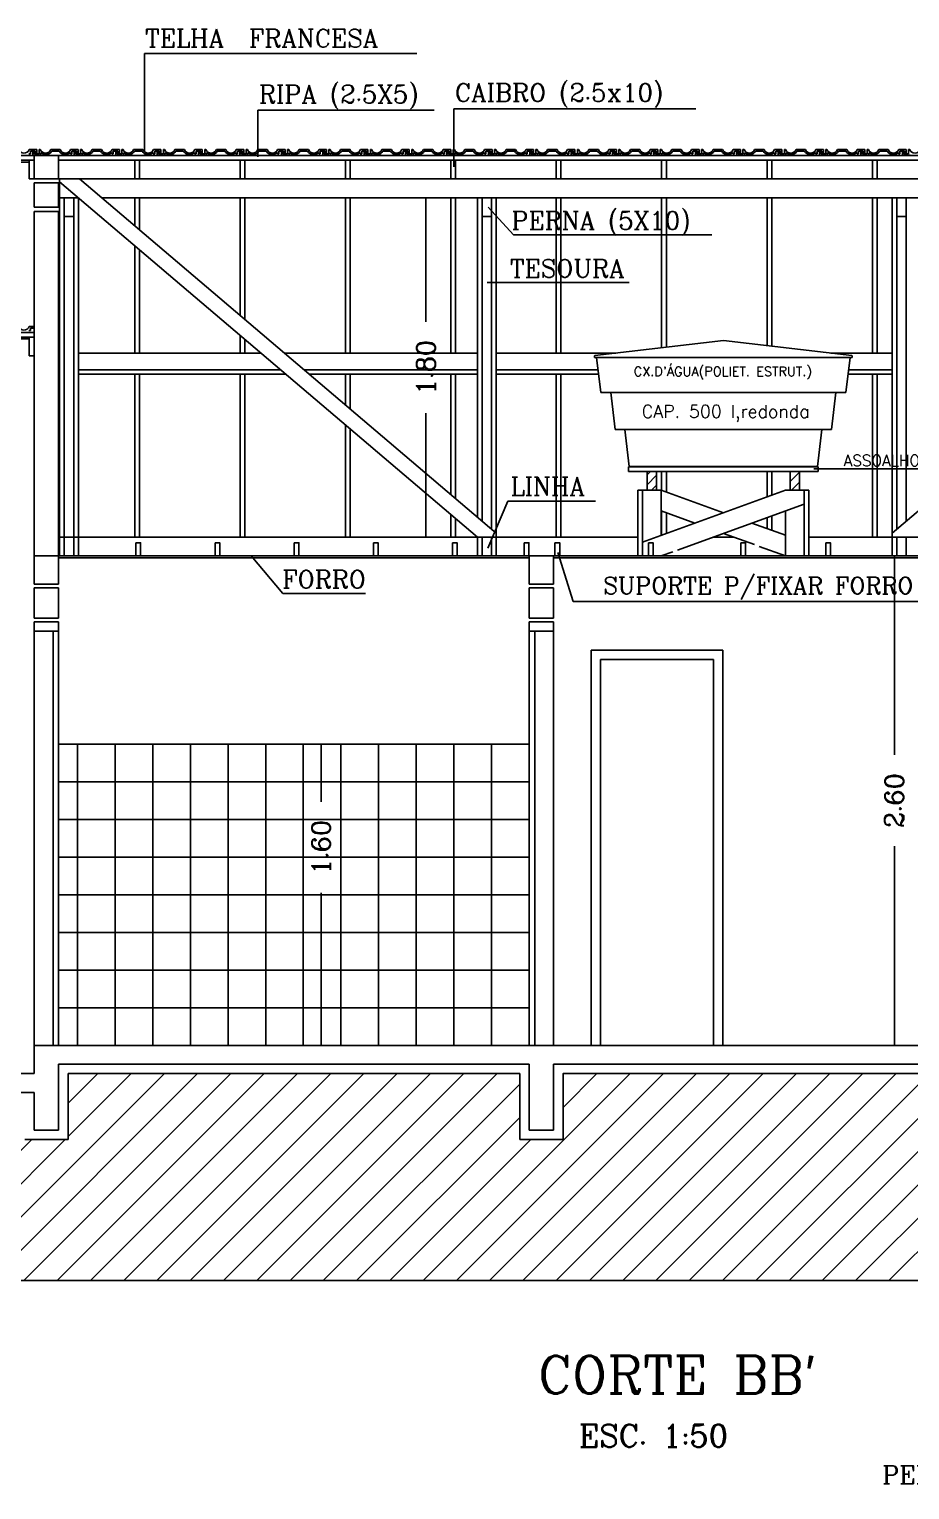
# Model space of a CAD drawing. Extents: x -29 to 75, y 16 to 65.
# Drawn here: x 44.97 to 49.65, y 29.65 to 37.41 of the extents above; entities that cross this region are included whole.
import ezdxf
from ezdxf.enums import TextEntityAlignment as Align

# ---------------------------------------------------------------- set-up
doc = ezdxf.new("R2010")
doc.units = 0
doc.header["$MEASUREMENT"] = 0
doc.layers.get('0').update_dxf_attribs({"linetype": 'CONTINUOUS'})
doc.layers.get('DEFPOINTS').update_dxf_attribs({"linetype": 'CONTINUOUS'})
for name, color, linetype in [('AZULEJO', 30, 'CONTINUOUS'), ('CONCRETO', 5, 'CONTINUOUS'), ('CORTE', 244, 'CONTINUOUS'), ('CORTETERRA', 244, 'CONTINUOUS'), ('COTAS', 244, 'CONTINUOUS'), ('PAREDE', 7, 'CONTINUOUS'), ('TEXTO', 244, 'CONTINUOUS'), ('TEXTO2', 30, 'CONTINUOUS'), ('VISTAL', 30, 'CONTINUOUS'), ('VISTAP', 244, 'CONTINUOUS')]:
    doc.layers.add(name, color=color, linetype=linetype)
doc.styles.add('ROMANC', font='romanc.shx', dxfattribs={"height": 0.1})
doc.dimstyles.new('ROMANC', dxfattribs={"dimtxt": 0.1, "dimasz": 0.18, "dimexe": 0.05, "dimexo": 0.0625, "dimgap": 0.09, "dimtad": 0, "dimzin": 0, "dimdsep": 46, "dimtxsty": 'ROMANC', "dimblk1": 'NONE', "dimblk2": 'NONE', "dimsah": 1, "dimcen": 0.09, "dimclrd": 244, "dimclre": 244, "dimclrt": 244, "dimadec": 0, "dimazin": 0, "dimtfac": 1, "dimtdec": 4, "dimtofl": 0, "dimtmove": 0, "dimatfit": 3, "dimldrblk": 'NONE', "dimfxl": 1, "dimtolj": 1, "dimtzin": 0, "dimarcsym": 0})
doc.dimstyles.get("Standard").update_dxf_attribs({"dimtxt": 0.1, "dimasz": 0.18, "dimexe": 0.05, "dimexo": 0.0625, "dimgap": 0.09, "dimtad": 0, "dimzin": 0, "dimdsep": 46, "dimtxsty": 'ROMANC', "dimblk1": 'NONE', "dimblk2": 'NONE', "dimsah": 1, "dimcen": 0.09, "dimclrd": 244, "dimclre": 244, "dimclrt": 244, "dimadec": 0, "dimazin": 0, "dimtfac": 1, "dimtdec": 4, "dimtofl": 0, "dimtmove": 0, "dimatfit": 3, "dimldrblk": 'NONE', "dimfxl": 1, "dimtolj": 1, "dimtzin": 0, "dimarcsym": 0})

# ---------------------------------------------------------------- blocks, each defined once
blk = doc.blocks.new('*D11')
at = {"color": 244, "linetype": 'ByBlock'}
for p, q in [((37.8203, 2.5301), (37.9081, 2.5301)), ((37.8581, 2.5301), (37.8581, 1.8712)), ((37.8581, 0.7276), (37.8581, 1.3865)), ((37.8203, 0.7276), (37.9081, 0.7276))]:
    blk.add_line(p, q, dxfattribs=at)
at = {"layer": 'DEFPOINTS', "color": 0, "linetype": 'ByBlock'}
for p in [(37.7578, 2.5301), (37.8581, 2.5301), (37.7578, 0.7276)]:
    blk.add_point(p, dxfattribs=at)
at = {"color": 244, "linetype": 'ByBlock', "insert": (37.8581, 1.6288), "char_height": 0.1, "attachment_point": 5, "rotation": 90, "style": 'ROMANC'}
blk.add_mtext('\\A1;1.80', dxfattribs=at)
blk = doc.blocks.new('_NONE')
at = {"color": 0, "linetype": 'ByBlock'}
blk.add_circle((0, 0), 0.25, dxfattribs=at)
blk = doc.blocks.new('*D12')
at = {"color": 244, "linetype": 'ByBlock'}
for p, q in [((36.1216, -1.0246), (36.2038, -1.0246)), ((36.1538, -1.0246), (36.1538, -1.3305)), ((36.1538, -2.6246), (36.1538, -1.8153)), ((36.1216, -2.6246), (36.2038, -2.6246))]:
    blk.add_line(p, q, dxfattribs=at)
at = {"layer": 'DEFPOINTS', "color": 0, "linetype": 'ByBlock'}
for p in [(36.0591, -1.0246), (36.1538, -1.0246), (36.0591, -2.6246)]:
    blk.add_point(p, dxfattribs=at)
at = {"color": 244, "linetype": 'ByBlock', "insert": (36.1538, -1.5729), "char_height": 0.1, "attachment_point": 5, "rotation": 90, "style": 'ROMANC'}
blk.add_mtext('\\A1;1.60', dxfattribs=at)
blk = doc.blocks.new('*X10')
at = {"color": 0, "linetype": 'Continuous'}
for p, q in [((159.5908, 75.0032), (159.6085, 75.0209)), ((159.5908, 74.9501), (159.6408, 75.0001)), ((160.3503, 75.0202), (160.351, 75.0209)), ((160.3503, 74.9671), (160.4003, 75.0171)), ((160.357, 74.9209), (160.4003, 74.9641)), ((159.6146, 74.9209), (159.6408, 74.9471))]:
    blk.add_line(p, q, dxfattribs=at)
blk = doc.blocks.new('*D13')
at = {"color": 244, "linetype": 'ByBlock'}
for p, q in [((39.1756, -0.0246), (39.1497, -0.0246)), ((39.1997, -0.0246), (39.1997, -1.0822)), ((39.1997, -2.6246), (39.1997, -1.567)), ((39.1756, -2.6246), (39.1497, -2.6246))]:
    blk.add_line(p, q, dxfattribs=at)
at = {"layer": 'DEFPOINTS', "color": 0, "linetype": 'ByBlock'}
for p in [(39.2381, -0.0246), (39.1997, -2.6246), (39.2381, -2.6246)]:
    blk.add_point(p, dxfattribs=at)
at = {"color": 244, "linetype": 'ByBlock', "insert": (39.1997, -1.3246), "char_height": 0.1, "attachment_point": 5, "rotation": 90, "style": 'ROMANC'}
blk.add_mtext('\\A1;2.60', dxfattribs=at)
blk = doc.blocks.new('*D69')
at = {"color": 244, "linetype": 'ByBlock'}
for p, q in [((33.9578, 1.0379), (33.7574, 1.0379)), ((33.8074, 1.0379), (33.8074, -0.626)), ((33.8074, -2.7746), (33.8074, -1.1108)), ((33.9838, -2.7746), (33.7574, -2.7746))]:
    blk.add_line(p, q, dxfattribs=at)
at = {"layer": 'DEFPOINTS', "color": 0, "linetype": 'ByBlock'}
for p in [(33.8074, 1.0379), (34.0203, 1.0379), (34.0463, -2.7746)]:
    blk.add_point(p, dxfattribs=at)
at = {"color": 244, "linetype": 'ByBlock', "insert": (33.8074, -0.8684), "char_height": 0.1, "attachment_point": 5, "rotation": 90, "style": 'ROMANC'}
blk.add_mtext('\\A1;{3.80}', dxfattribs=at)
blk = doc.blocks.new('*X76')
at = {"color": 0, "linetype": 'Continuous'}
for p, q in [((46.979, 22.407), (48.079, 23.507)), ((47.1558, 22.407), (48.2558, 23.507)), ((47.3325, 22.407), (48.4325, 23.507)), ((47.5093, 22.407), (48.6093, 23.507)), ((47.5674, 23.1722), (47.9022, 23.507)), ((47.5674, 23.349), (47.7254, 23.507)), ((47.6861, 22.407), (48.7861, 23.507)), ((47.8629, 22.407), (48.9629, 23.507)), ((48.0396, 22.407), (49.1396, 23.507)), ((48.2164, 22.407), (49.3164, 23.507)), ((48.3932, 22.407), (49.4932, 23.507)), ((48.57, 22.407), (49.67, 23.507)), ((48.7467, 22.407), (49.8467, 23.507)), ((48.9235, 22.407), (49.9674, 23.4509)), ((49.4538, 22.407), (50.5538, 23.507)), ((49.6306, 22.407), (50.7306, 23.507)), ((49.8074, 22.407), (50.9074, 23.507)), ((49.9842, 22.407), (51.0842, 23.507)), ((50.161, 22.407), (51.261, 23.507)), ((50.1974, 23.3273), (50.3771, 23.507)), ((50.1974, 23.5041), (50.2003, 23.507)), ((50.3377, 22.407), (51.4377, 23.507)), ((50.5145, 22.407), (51.6145, 23.507)), ((50.6913, 22.407), (51.7913, 23.507)), ((50.8681, 22.407), (51.9681, 23.507)), ((51.0448, 22.407), (52.1448, 23.507)), ((51.2216, 22.407), (52.3216, 23.507)), ((51.3984, 22.407), (52.4984, 23.507)), ((51.5752, 22.407), (52.6752, 23.507)), ((51.7519, 22.407), (52.8519, 23.507)), ((51.9287, 22.407), (53.0287, 23.507)), ((49.1003, 22.407), (49.9674, 23.2741)), ((46.6254, 22.407), (47.3754, 23.157)), ((46.8022, 22.407), (47.5522, 23.157)), ((49.2771, 22.407), (50.0271, 23.157))]:
    blk.add_line(p, q, dxfattribs=at)

msp = doc.modelspace()

# ---------------------------------------------------------------- linework, layer by layer
at = {"layer": 'AZULEJO', "linetype": 'Continuous'}
for p, q in [((47.6313, 33.6149), (45.1313, 33.6149)), ((45.2313, 32.0149), (45.2313, 33.6149)), ((45.4313, 32.0149), (45.4313, 33.6149)), ((45.6313, 32.0149), (45.6313, 33.6149)), ((45.8313, 32.0149), (45.8313, 33.6149)), ((46.0313, 32.0149), (46.0313, 33.6149)), ((46.2313, 32.0149), (46.2313, 33.6149)), ((46.4313, 32.0149), (46.4313, 33.6149)), ((46.6313, 32.0149), (46.6313, 33.6149)), ((46.8313, 32.0149), (46.8313, 33.6149)), ((47.0313, 32.0149), (47.0313, 33.6149)), ((47.2313, 32.0149), (47.2313, 33.6149)), ((47.4313, 32.0149), (47.4313, 33.6149)), ((47.6313, 33.4149), (45.1313, 33.4149)), ((47.6313, 33.2149), (45.1313, 33.2149)), ((47.6313, 33.0149), (45.1313, 33.0149)), ((47.6313, 32.8149), (45.1313, 32.8149)), ((47.6313, 32.6149), (45.1313, 32.6149)), ((47.6313, 32.4149), (45.1313, 32.4149)), ((47.6313, 32.2149), (45.1313, 32.2149))]:
    msp.add_line(p, q, dxfattribs=at)
at = {"layer": 'CONCRETO', "linetype": 'Continuous'}
for p, q in [((45.0013, 36.5974), (45.0013, 36.4674)), ((45.0013, 36.5974), (45.1313, 36.5974)), ((45.1313, 36.5974), (45.1313, 36.4674)), ((45.0013, 36.4674), (45.1313, 36.4674)), ((45.0013, 34.6149), (45.0013, 34.4649)), ((45.0013, 34.6149), (45.1313, 34.6149)), ((45.1313, 34.6149), (45.1313, 34.4649)), ((47.6313, 34.6149), (47.6313, 34.4649)), ((47.6313, 34.6149), (47.7613, 34.6149)), ((47.7613, 34.6149), (47.7613, 34.4649)), ((45.0013, 34.4649), (45.1313, 34.4649)), ((47.6313, 34.4649), (47.7613, 34.4649)), ((45.0013, 31.8649), (43.7013, 31.8649)), ((43.8313, 31.7649), (45.0013, 31.7649)), ((43.8313, 31.7649), (45.0013, 31.7649))]:
    msp.add_line(p, q, dxfattribs=at)
at = {"layer": 'CONCRETO', "color": 5, "linetype": 'Continuous'}
for p, q in [((45.0013, 34.2649), (45.1313, 34.2649)), ((45.0013, 34.2149), (45.0013, 34.2649)), ((45.1313, 34.2149), (45.1313, 34.2649)), ((47.7613, 34.2649), (47.6313, 34.2649)), ((47.6313, 34.2149), (47.6313, 34.2649)), ((47.7613, 34.2149), (47.7613, 34.2649)), ((45.0013, 34.2149), (45.1313, 34.2149)), ((47.7613, 34.2149), (47.6313, 34.2149))]:
    msp.add_line(p, q, dxfattribs=at)
at = {"layer": 'CONCRETO'}
for p, q in [((52.0213, 32.0149), (45.0013, 32.0149)), ((45.0013, 32.0149), (45.0013, 31.8649)), ((45.1313, 32.0149), (45.0013, 32.0149)), ((47.6313, 31.9149), (45.1313, 31.9149)), ((45.1313, 31.9149), (45.1313, 31.5649)), ((47.6313, 31.9149), (47.6313, 31.5649)), ((48.4113, 31.9149), (47.7613, 31.9149)), ((47.7613, 31.9149), (47.7613, 31.5649)), ((48.8613, 31.9149), (48.1813, 31.9149)), ((51.8913, 31.9149), (48.8613, 31.9149)), ((45.0013, 31.7649), (45.0013, 31.5649)), ((45.1313, 31.5649), (45.0013, 31.5649)), ((47.7613, 31.5649), (47.6313, 31.5649))]:
    msp.add_line(p, q, dxfattribs=at)
at = {"layer": 'CORTE', "color": 244, "linetype": 'Continuous'}
for p, q in [((44.9736, 36.7516), (44.9816, 36.7516)), ((44.9748, 36.7736), (45.0146, 36.7736)), ((44.9816, 36.7656), (45.0066, 36.7656)), ((44.9816, 36.7656), (44.9816, 36.7516)), ((44.9946, 36.7616), (45.0026, 36.7616)), ((44.9946, 36.7616), (44.9946, 36.7436)), ((44.9946, 36.7436), (45.0356, 36.7436)), ((45.0026, 36.7616), (45.0026, 36.7516)), ((45.0026, 36.7516), (45.0276, 36.7516)), ((45.0066, 36.7656), (45.0066, 36.7556)), ((45.0066, 36.7556), (45.0146, 36.7556)), ((45.0146, 36.7736), (45.0146, 36.7556)), ((45.0276, 36.7736), (45.0339, 36.7736)), ((45.0276, 36.7736), (45.0276, 36.7516)), ((45.0356, 36.757), (45.0356, 36.7436)), ((45.0893, 36.7736), (45.1394, 36.7736)), ((45.0943, 36.7656), (45.1344, 36.7656)), ((45.1936, 36.7575), (45.1936, 36.7516)), ((45.1936, 36.7516), (45.2016, 36.7516)), ((45.1948, 36.7736), (45.2346, 36.7736)), ((45.2016, 36.7656), (45.2266, 36.7656)), ((45.2016, 36.7656), (45.2016, 36.7516)), ((45.2146, 36.7616), (45.2226, 36.7616)), ((45.2146, 36.7616), (45.2146, 36.7436)), ((45.2146, 36.7436), (45.2556, 36.7436)), ((45.2226, 36.7616), (45.2226, 36.7516)), ((45.2226, 36.7516), (45.2476, 36.7516)), ((45.2266, 36.7656), (45.2266, 36.7556)), ((45.2266, 36.7556), (45.2346, 36.7556)), ((45.2346, 36.7736), (45.2346, 36.7556)), ((45.2476, 36.7736), (45.2539, 36.7736)), ((45.2476, 36.7736), (45.2476, 36.7516)), ((45.2556, 36.757), (45.2556, 36.7436)), ((45.3093, 36.7736), (45.3594, 36.7736)), ((45.3143, 36.7656), (45.3544, 36.7656)), ((45.4136, 36.7575), (45.4136, 36.7516)), ((45.4136, 36.7516), (45.4216, 36.7516)), ((45.4148, 36.7736), (45.4546, 36.7736)), ((45.4216, 36.7656), (45.4466, 36.7656)), ((45.4216, 36.7656), (45.4216, 36.7516)), ((45.4346, 36.7616), (45.4426, 36.7616)), ((45.4346, 36.7616), (45.4346, 36.7436)), ((45.4346, 36.7436), (45.4756, 36.7436)), ((45.4426, 36.7616), (45.4426, 36.7516)), ((45.4426, 36.7516), (45.4676, 36.7516)), ((45.4466, 36.7656), (45.4466, 36.7556)), ((45.4466, 36.7556), (45.4546, 36.7556)), ((45.4546, 36.7736), (45.4546, 36.7556)), ((45.4676, 36.7736), (45.4676, 36.7516)), ((45.4676, 36.7736), (45.4739, 36.7736)), ((45.4756, 36.757), (45.4756, 36.7436)), ((45.5293, 36.7736), (45.5794, 36.7736)), ((45.5343, 36.7656), (45.5744, 36.7656)), ((45.6336, 36.7575), (45.6336, 36.7516)), ((45.6336, 36.7516), (45.6416, 36.7516)), ((45.6348, 36.7736), (45.6746, 36.7736)), ((45.6416, 36.7656), (45.6416, 36.7516)), ((45.6416, 36.7656), (45.6666, 36.7656)), ((45.6546, 36.7616), (45.6626, 36.7616)), ((45.6546, 36.7616), (45.6546, 36.7436)), ((45.6546, 36.7436), (45.6956, 36.7436)), ((45.6626, 36.7616), (45.6626, 36.7516)), ((45.6626, 36.7516), (45.6876, 36.7516)), ((45.6666, 36.7656), (45.6666, 36.7556)), ((45.6666, 36.7556), (45.6746, 36.7556)), ((45.6746, 36.7736), (45.6746, 36.7556)), ((45.6876, 36.7736), (45.6876, 36.7516)), ((45.6876, 36.7736), (45.6939, 36.7736)), ((45.6956, 36.757), (45.6956, 36.7436)), ((45.7493, 36.7736), (45.7994, 36.7736)), ((45.7543, 36.7656), (45.7944, 36.7656)), ((45.8536, 36.7575), (45.8536, 36.7516)), ((45.8536, 36.7516), (45.8616, 36.7516)), ((45.8548, 36.7736), (45.8946, 36.7736)), ((45.8616, 36.7656), (45.8616, 36.7516)), ((45.8616, 36.7656), (45.8866, 36.7656)), ((45.8746, 36.7616), (45.8826, 36.7616)), ((45.8746, 36.7616), (45.8746, 36.7436)), ((45.8746, 36.7436), (45.9156, 36.7436)), ((45.8826, 36.7616), (45.8826, 36.7516)), ((45.8826, 36.7516), (45.9076, 36.7516)), ((45.8866, 36.7656), (45.8866, 36.7556)), ((45.8866, 36.7556), (45.8946, 36.7556)), ((45.8946, 36.7736), (45.8946, 36.7556)), ((45.9076, 36.7736), (45.9076, 36.7516)), ((45.9076, 36.7736), (45.9139, 36.7736)), ((45.9156, 36.757), (45.9156, 36.7436)), ((45.9693, 36.7736), (46.0194, 36.7736)), ((45.9743, 36.7656), (46.0144, 36.7656)), ((46.0736, 36.7575), (46.0736, 36.7516)), ((46.0736, 36.7516), (46.0816, 36.7516)), ((46.0748, 36.7736), (46.1146, 36.7736)), ((46.0816, 36.7656), (46.0816, 36.7516)), ((46.0816, 36.7656), (46.1066, 36.7656)), ((46.0946, 36.7616), (46.1026, 36.7616)), ((46.0946, 36.7616), (46.0946, 36.7436)), ((46.0946, 36.7436), (46.1356, 36.7436)), ((46.1026, 36.7616), (46.1026, 36.7516)), ((46.1026, 36.7516), (46.1276, 36.7516)), ((46.1066, 36.7656), (46.1066, 36.7556)), ((46.1066, 36.7556), (46.1146, 36.7556)), ((46.1146, 36.7736), (46.1146, 36.7556)), ((46.1276, 36.7736), (46.1276, 36.7516)), ((46.1276, 36.7736), (46.1339, 36.7736)), ((46.1356, 36.757), (46.1356, 36.7436)), ((46.1893, 36.7736), (46.2394, 36.7736)), ((46.1943, 36.7656), (46.2344, 36.7656)), ((46.2936, 36.7575), (46.2936, 36.7516)), ((46.2936, 36.7516), (46.3016, 36.7516)), ((46.2948, 36.7736), (46.3346, 36.7736)), ((46.3016, 36.7656), (46.3016, 36.7516)), ((46.3016, 36.7656), (46.3266, 36.7656)), ((46.3146, 36.7616), (46.3226, 36.7616)), ((46.3146, 36.7616), (46.3146, 36.7436)), ((46.3146, 36.7436), (46.3556, 36.7436)), ((46.3226, 36.7616), (46.3226, 36.7516)), ((46.3226, 36.7516), (46.3476, 36.7516)), ((46.3266, 36.7656), (46.3266, 36.7556)), ((46.3266, 36.7556), (46.3346, 36.7556)), ((46.3346, 36.7736), (46.3346, 36.7556)), ((46.3476, 36.7736), (46.3476, 36.7516)), ((46.3476, 36.7736), (46.3539, 36.7736)), ((46.3556, 36.757), (46.3556, 36.7436)), ((46.4093, 36.7736), (46.4594, 36.7736)), ((46.4143, 36.7656), (46.4544, 36.7656)), ((46.5136, 36.7575), (46.5136, 36.7516)), ((46.5136, 36.7516), (46.5216, 36.7516)), ((46.5148, 36.7736), (46.5546, 36.7736)), ((46.5216, 36.7656), (46.5216, 36.7516)), ((46.5216, 36.7656), (46.5466, 36.7656)), ((46.5346, 36.7616), (46.5426, 36.7616)), ((46.5346, 36.7616), (46.5346, 36.7436)), ((46.5346, 36.7436), (46.5756, 36.7436)), ((46.5426, 36.7616), (46.5426, 36.7516)), ((46.5426, 36.7516), (46.5676, 36.7516)), ((46.5466, 36.7656), (46.5466, 36.7556)), ((46.5466, 36.7556), (46.5546, 36.7556)), ((46.5546, 36.7736), (46.5546, 36.7556)), ((46.5676, 36.7736), (46.5676, 36.7516)), ((46.5676, 36.7736), (46.5739, 36.7736)), ((46.5756, 36.757), (46.5756, 36.7436)), ((46.6293, 36.7736), (46.6794, 36.7736)), ((46.6343, 36.7656), (46.6744, 36.7656)), ((46.7336, 36.7575), (46.7336, 36.7516)), ((46.7336, 36.7516), (46.7416, 36.7516)), ((46.7348, 36.7736), (46.7746, 36.7736)), ((46.7416, 36.7656), (46.7416, 36.7516)), ((46.7416, 36.7656), (46.7666, 36.7656)), ((46.7546, 36.7616), (46.7626, 36.7616)), ((46.7546, 36.7616), (46.7546, 36.7436)), ((46.7546, 36.7436), (46.7956, 36.7436)), ((46.7626, 36.7616), (46.7626, 36.7516)), ((46.7626, 36.7516), (46.7876, 36.7516)), ((46.7666, 36.7656), (46.7666, 36.7556)), ((46.7666, 36.7556), (46.7746, 36.7556)), ((46.7746, 36.7736), (46.7746, 36.7556)), ((46.7876, 36.7736), (46.7876, 36.7516)), ((46.7876, 36.7736), (46.7939, 36.7736)), ((46.7956, 36.757), (46.7956, 36.7436)), ((46.8493, 36.7736), (46.8994, 36.7736)), ((46.8543, 36.7656), (46.8944, 36.7656)), ((46.9536, 36.7575), (46.9536, 36.7516)), ((46.9536, 36.7516), (46.9616, 36.7516)), ((46.9548, 36.7736), (46.9946, 36.7736)), ((46.9616, 36.7656), (46.9616, 36.7516)), ((46.9616, 36.7656), (46.9866, 36.7656)), ((46.9746, 36.7616), (46.9826, 36.7616)), ((46.9746, 36.7616), (46.9746, 36.7436)), ((46.9746, 36.7436), (47.0156, 36.7436)), ((46.9826, 36.7616), (46.9826, 36.7516)), ((46.9826, 36.7516), (47.0076, 36.7516)), ((46.9866, 36.7656), (46.9866, 36.7556)), ((46.9866, 36.7556), (46.9946, 36.7556)), ((46.9946, 36.7736), (46.9946, 36.7556)), ((47.0076, 36.7736), (47.0076, 36.7516)), ((47.0076, 36.7736), (47.0139, 36.7736)), ((47.0156, 36.757), (47.0156, 36.7436)), ((47.0693, 36.7736), (47.1194, 36.7736)), ((47.0743, 36.7656), (47.1144, 36.7656)), ((47.1736, 36.7575), (47.1736, 36.7516)), ((47.1736, 36.7516), (47.1816, 36.7516)), ((47.1748, 36.7736), (47.2146, 36.7736)), ((47.1816, 36.7656), (47.1816, 36.7516)), ((47.1816, 36.7656), (47.2066, 36.7656)), ((47.1946, 36.7616), (47.2026, 36.7616)), ((47.1946, 36.7616), (47.1946, 36.7436)), ((47.1946, 36.7436), (47.2356, 36.7436)), ((47.2026, 36.7616), (47.2026, 36.7516)), ((47.2026, 36.7516), (47.2276, 36.7516)), ((47.2066, 36.7656), (47.2066, 36.7556)), ((47.2066, 36.7556), (47.2146, 36.7556)), ((47.2146, 36.7736), (47.2146, 36.7556)), ((47.2276, 36.7736), (47.2276, 36.7516)), ((47.2276, 36.7736), (47.2339, 36.7736)), ((47.2356, 36.757), (47.2356, 36.7436)), ((47.2893, 36.7736), (47.3394, 36.7736)), ((47.2943, 36.7656), (47.3344, 36.7656)), ((47.3936, 36.7575), (47.3936, 36.7516)), ((47.3936, 36.7516), (47.4016, 36.7516)), ((47.3948, 36.7736), (47.4346, 36.7736)), ((47.4016, 36.7656), (47.4016, 36.7516)), ((47.4016, 36.7656), (47.4266, 36.7656)), ((47.4146, 36.7616), (47.4226, 36.7616)), ((47.4146, 36.7616), (47.4146, 36.7436)), ((47.4146, 36.7436), (47.4556, 36.7436)), ((47.4226, 36.7616), (47.4226, 36.7516)), ((47.4226, 36.7516), (47.4476, 36.7516)), ((47.4266, 36.7656), (47.4266, 36.7556)), ((47.4266, 36.7556), (47.4346, 36.7556)), ((47.4346, 36.7736), (47.4346, 36.7556)), ((47.4476, 36.7736), (47.4476, 36.7516)), ((47.4476, 36.7736), (47.4539, 36.7736)), ((47.4556, 36.757), (47.4556, 36.7436)), ((47.5093, 36.7736), (47.5594, 36.7736)), ((47.5143, 36.7656), (47.5544, 36.7656)), ((47.6136, 36.7575), (47.6136, 36.7516)), ((47.6136, 36.7516), (47.6216, 36.7516)), ((47.6148, 36.7736), (47.6546, 36.7736)), ((47.6216, 36.7656), (47.6216, 36.7516)), ((47.6216, 36.7656), (47.6466, 36.7656)), ((47.6346, 36.7616), (47.6426, 36.7616)), ((47.6346, 36.7616), (47.6346, 36.7436)), ((47.6346, 36.7436), (47.6756, 36.7436)), ((47.6426, 36.7616), (47.6426, 36.7516)), ((47.6426, 36.7516), (47.6676, 36.7516)), ((47.6466, 36.7656), (47.6466, 36.7556)), ((47.6466, 36.7556), (47.6546, 36.7556)), ((47.6546, 36.7736), (47.6546, 36.7556)), ((47.6676, 36.7736), (47.6676, 36.7516)), ((47.6676, 36.7736), (47.6739, 36.7736)), ((47.6756, 36.757), (47.6756, 36.7436)), ((47.7293, 36.7736), (47.7794, 36.7736)), ((47.7343, 36.7656), (47.7744, 36.7656)), ((47.8336, 36.7575), (47.8336, 36.7516)), ((47.8336, 36.7516), (47.8416, 36.7516)), ((47.8348, 36.7736), (47.8746, 36.7736)), ((47.8416, 36.7656), (47.8416, 36.7516)), ((47.8416, 36.7656), (47.8666, 36.7656)), ((47.8546, 36.7616), (47.8626, 36.7616)), ((47.8546, 36.7616), (47.8546, 36.7436)), ((47.8546, 36.7436), (47.8956, 36.7436)), ((47.8626, 36.7616), (47.8626, 36.7516)), ((47.8626, 36.7516), (47.8876, 36.7516)), ((47.8666, 36.7656), (47.8666, 36.7556)), ((47.8666, 36.7556), (47.8746, 36.7556)), ((47.8746, 36.7736), (47.8746, 36.7556)), ((47.8876, 36.7736), (47.8876, 36.7516)), ((47.8876, 36.7736), (47.8939, 36.7736)), ((47.8956, 36.757), (47.8956, 36.7436)), ((47.9493, 36.7736), (47.9994, 36.7736)), ((47.9543, 36.7656), (47.9944, 36.7656)), ((48.0536, 36.7575), (48.0536, 36.7516)), ((48.0536, 36.7516), (48.0616, 36.7516)), ((48.0548, 36.7736), (48.0946, 36.7736)), ((48.0616, 36.7656), (48.0616, 36.7516)), ((48.0616, 36.7656), (48.0866, 36.7656)), ((48.0746, 36.7616), (48.0826, 36.7616)), ((48.0746, 36.7616), (48.0746, 36.7436)), ((48.0746, 36.7436), (48.1156, 36.7436)), ((48.0826, 36.7616), (48.0826, 36.7516)), ((48.0826, 36.7516), (48.1076, 36.7516)), ((48.0866, 36.7656), (48.0866, 36.7556)), ((48.0866, 36.7556), (48.0946, 36.7556)), ((48.0946, 36.7736), (48.0946, 36.7556)), ((48.1076, 36.7736), (48.1076, 36.7516)), ((48.1076, 36.7736), (48.1139, 36.7736)), ((48.1156, 36.757), (48.1156, 36.7436)), ((48.1693, 36.7736), (48.2194, 36.7736)), ((48.1743, 36.7656), (48.2144, 36.7656)), ((48.2736, 36.7575), (48.2736, 36.7516)), ((48.2736, 36.7516), (48.2816, 36.7516)), ((48.2748, 36.7736), (48.3146, 36.7736)), ((48.2816, 36.7656), (48.2816, 36.7516)), ((48.2816, 36.7656), (48.3066, 36.7656)), ((48.2946, 36.7616), (48.3026, 36.7616)), ((48.2946, 36.7616), (48.2946, 36.7436)), ((48.2946, 36.7436), (48.3356, 36.7436)), ((48.3026, 36.7616), (48.3026, 36.7516)), ((48.3026, 36.7516), (48.3276, 36.7516)), ((48.3066, 36.7656), (48.3066, 36.7556)), ((48.3066, 36.7556), (48.3146, 36.7556)), ((48.3146, 36.7736), (48.3146, 36.7556)), ((48.3276, 36.7736), (48.3276, 36.7516)), ((48.3276, 36.7736), (48.3339, 36.7736)), ((48.3356, 36.757), (48.3356, 36.7436)), ((48.3893, 36.7736), (48.4394, 36.7736)), ((48.3943, 36.7656), (48.4344, 36.7656)), ((48.4936, 36.7575), (48.4936, 36.7516)), ((48.4936, 36.7516), (48.5016, 36.7516)), ((48.4948, 36.7736), (48.5346, 36.7736)), ((48.5016, 36.7656), (48.5016, 36.7516)), ((48.5016, 36.7656), (48.5266, 36.7656)), ((48.5146, 36.7616), (48.5226, 36.7616)), ((48.5146, 36.7616), (48.5146, 36.7436)), ((48.5146, 36.7436), (48.5556, 36.7436)), ((48.5226, 36.7616), (48.5226, 36.7516)), ((48.5226, 36.7516), (48.5476, 36.7516)), ((48.5266, 36.7656), (48.5266, 36.7556)), ((48.5266, 36.7556), (48.5346, 36.7556)), ((48.5346, 36.7736), (48.5346, 36.7556)), ((48.5476, 36.7736), (48.5476, 36.7516)), ((48.5476, 36.7736), (48.5539, 36.7736)), ((48.5556, 36.757), (48.5556, 36.7436)), ((48.6093, 36.7736), (48.6594, 36.7736)), ((48.6143, 36.7656), (48.6544, 36.7656)), ((48.7136, 36.7575), (48.7136, 36.7516)), ((48.7136, 36.7516), (48.7216, 36.7516)), ((48.7148, 36.7736), (48.7546, 36.7736)), ((48.7216, 36.7656), (48.7216, 36.7516)), ((48.7216, 36.7656), (48.7466, 36.7656)), ((48.7346, 36.7616), (48.7426, 36.7616)), ((48.7346, 36.7616), (48.7346, 36.7436)), ((48.7346, 36.7436), (48.7756, 36.7436)), ((48.7426, 36.7616), (48.7426, 36.7516)), ((48.7426, 36.7516), (48.7676, 36.7516)), ((48.7466, 36.7656), (48.7466, 36.7556)), ((48.7466, 36.7556), (48.7546, 36.7556)), ((48.7546, 36.7736), (48.7546, 36.7556)), ((48.7676, 36.7736), (48.7676, 36.7516)), ((48.7676, 36.7736), (48.7739, 36.7736)), ((48.7756, 36.757), (48.7756, 36.7436)), ((48.8293, 36.7736), (48.8794, 36.7736)), ((48.8343, 36.7656), (48.8744, 36.7656)), ((48.9336, 36.7575), (48.9336, 36.7516)), ((48.9336, 36.7516), (48.9416, 36.7516)), ((48.9348, 36.7736), (48.9746, 36.7736)), ((48.9416, 36.7656), (48.9416, 36.7516)), ((48.9416, 36.7656), (48.9666, 36.7656)), ((48.9546, 36.7616), (48.9626, 36.7616)), ((48.9546, 36.7616), (48.9546, 36.7436)), ((48.9546, 36.7436), (48.9956, 36.7436)), ((48.9626, 36.7616), (48.9626, 36.7516)), ((48.9626, 36.7516), (48.9876, 36.7516)), ((48.9666, 36.7656), (48.9666, 36.7556)), ((48.9666, 36.7556), (48.9746, 36.7556)), ((48.9746, 36.7736), (48.9746, 36.7556)), ((48.9876, 36.7736), (48.9876, 36.7516)), ((48.9876, 36.7736), (48.9939, 36.7736)), ((48.9956, 36.757), (48.9956, 36.7436)), ((49.0493, 36.7736), (49.0994, 36.7736)), ((49.0543, 36.7656), (49.0944, 36.7656)), ((49.1536, 36.7575), (49.1536, 36.7516)), ((49.1536, 36.7516), (49.1616, 36.7516)), ((49.1548, 36.7736), (49.1946, 36.7736)), ((49.1616, 36.7656), (49.1616, 36.7516)), ((49.1616, 36.7656), (49.1866, 36.7656)), ((49.1746, 36.7616), (49.1826, 36.7616)), ((49.1746, 36.7616), (49.1746, 36.7436)), ((49.1746, 36.7436), (49.2156, 36.7436)), ((49.1826, 36.7616), (49.1826, 36.7516)), ((49.1826, 36.7516), (49.2076, 36.7516)), ((49.1866, 36.7656), (49.1866, 36.7556)), ((49.1866, 36.7556), (49.1946, 36.7556)), ((49.1946, 36.7736), (49.1946, 36.7556)), ((49.2076, 36.7736), (49.2076, 36.7516)), ((49.2076, 36.7736), (49.2139, 36.7736)), ((49.2156, 36.757), (49.2156, 36.7436)), ((49.2693, 36.7736), (49.3194, 36.7736)), ((49.2743, 36.7656), (49.3144, 36.7656)), ((49.3736, 36.7575), (49.3736, 36.7516)), ((49.3736, 36.7516), (49.3816, 36.7516)), ((49.3748, 36.7736), (49.4146, 36.7736)), ((49.3816, 36.7656), (49.3816, 36.7516)), ((49.3816, 36.7656), (49.4066, 36.7656)), ((49.3946, 36.7616), (49.4026, 36.7616)), ((49.3946, 36.7616), (49.3946, 36.7436)), ((49.3946, 36.7436), (49.4356, 36.7436)), ((49.4026, 36.7616), (49.4026, 36.7516)), ((49.4026, 36.7516), (49.4276, 36.7516)), ((49.4066, 36.7656), (49.4066, 36.7556)), ((49.4066, 36.7556), (49.4146, 36.7556)), ((49.4146, 36.7736), (49.4146, 36.7556)), ((49.4276, 36.7736), (49.4276, 36.7516)), ((49.4276, 36.7736), (49.4339, 36.7736)), ((49.4356, 36.757), (49.4356, 36.7436)), ((49.4893, 36.7736), (49.5394, 36.7736)), ((49.4943, 36.7656), (49.5344, 36.7656)), ((49.5936, 36.7575), (49.5936, 36.7516)), ((49.5936, 36.7516), (49.6016, 36.7516)), ((49.5948, 36.7736), (49.6346, 36.7736)), ((49.6016, 36.7656), (49.6016, 36.7516)), ((49.6016, 36.7656), (49.6266, 36.7656)), ((49.6146, 36.7616), (49.6226, 36.7616)), ((49.6146, 36.7616), (49.6146, 36.7436)), ((49.6146, 36.7436), (49.6556, 36.7436)), ((49.6226, 36.7616), (49.6226, 36.7516)), ((49.6226, 36.7516), (49.6476, 36.7516)), ((49.6266, 36.7656), (49.6266, 36.7556)), ((49.6266, 36.7556), (49.6346, 36.7556)), ((49.6346, 36.7736), (49.6346, 36.7556)), ((49.6476, 36.7736), (49.6476, 36.7516)), ((49.6476, 36.7736), (49.6539, 36.7736)), ((44.9736, 35.8116), (44.9816, 35.8116)), ((44.9748, 35.8336), (45.0013, 35.8336)), ((44.9816, 35.8256), (44.9816, 35.8116)), ((44.9816, 35.8256), (45.0013, 35.8256)), ((49.6222, 34.7151), (49.5972, 34.7151)), ((47.5813, 31.8649), (45.1813, 31.8649)), ((45.1813, 31.8649), (45.1813, 31.5149)), ((45.1813, 31.5149), (44.9513, 31.5149))]:
    msp.add_line(p, q, dxfattribs=at)
at = {"layer": 'CORTE', "linetype": 'Continuous'}
for p, q in [((44.9753, 36.6174), (44.9753, 36.7174)), ((44.9753, 36.7174), (45.0003, 36.7174)), ((45.0003, 36.6174), (45.0003, 36.7174)), ((45.5353, 36.7174), (45.5603, 36.7174)), ((45.5353, 36.6174), (45.5353, 36.7174)), ((45.5603, 36.6174), (45.5603, 36.7174)), ((46.0953, 36.7174), (46.1203, 36.7174)), ((46.0953, 36.6174), (46.0953, 36.7174)), ((46.1203, 36.6174), (46.1203, 36.7174)), ((46.6553, 36.7174), (46.6803, 36.7174)), ((46.6553, 36.6174), (46.6553, 36.7174)), ((46.6803, 36.6174), (46.6803, 36.7174)), ((47.2153, 36.7174), (47.2403, 36.7174)), ((47.2153, 36.6174), (47.2153, 36.7174)), ((47.2403, 36.6174), (47.2403, 36.7174)), ((47.7753, 36.7174), (47.8003, 36.7174)), ((47.7753, 36.6174), (47.7753, 36.7174)), ((47.8003, 36.6174), (47.8003, 36.7174)), ((48.3353, 36.7174), (48.3603, 36.7174)), ((48.3353, 36.6174), (48.3353, 36.7174)), ((48.3603, 36.6174), (48.3603, 36.7174)), ((48.8953, 36.7174), (48.9203, 36.7174)), ((48.8953, 36.6174), (48.8953, 36.7174)), ((48.9203, 36.6174), (48.9203, 36.7174)), ((49.4553, 36.7174), (49.4803, 36.7174)), ((49.4553, 36.6174), (49.4553, 36.7174)), ((49.4803, 36.6174), (49.4803, 36.7174)), ((44.9753, 36.6174), (45.0003, 36.6174)), ((45.5353, 36.6174), (45.5603, 36.6174)), ((46.0953, 36.6174), (46.1203, 36.6174)), ((46.6553, 36.6174), (46.6803, 36.6174)), ((47.2153, 36.6174), (47.2403, 36.6174)), ((47.7753, 36.6174), (47.8003, 36.6174)), ((48.3353, 36.6174), (48.3603, 36.6174)), ((48.8953, 36.6174), (48.9203, 36.6174)), ((49.4553, 36.6174), (49.4803, 36.6174)), ((45.1614, 36.4174), (45.1614, 36.5174)), ((45.1614, 36.5172), (45.2114, 36.5172)), ((45.1739, 36.5174), (45.1989, 36.5174)), ((45.2114, 36.4174), (45.2114, 36.5174)), ((47.3814, 36.4174), (47.3814, 36.5174)), ((47.3814, 36.5172), (47.4314, 36.5172)), ((47.3939, 36.5174), (47.4189, 36.5174)), ((47.4314, 36.4174), (47.4314, 36.5174)), ((49.5847, 36.5176), (49.6347, 36.5176)), ((49.5847, 36.4176), (49.5847, 36.5176)), ((49.6347, 36.4176), (49.6347, 36.5176)), ((45.1614, 36.4174), (45.2114, 36.4174)), ((47.3814, 36.4174), (47.4314, 36.4174)), ((49.5847, 36.4176), (49.6347, 36.4176)), ((44.9753, 35.7774), (45.0003, 35.7774)), ((44.9753, 35.6774), (44.9753, 35.7774)), ((44.9753, 35.6774), (45.0003, 35.6774)), ((45.1614, 34.7149), (45.1614, 34.6149)), ((45.2114, 34.7149), (45.2114, 34.6149)), ((47.3814, 34.7149), (47.3814, 34.6149)), ((47.4314, 34.7149), (47.4314, 34.6149)), ((49.5847, 34.7151), (49.5847, 34.6151)), ((49.6347, 34.7151), (49.6347, 34.6151))]:
    msp.add_line(p, q, dxfattribs=at)
at = {"layer": 'CORTE', "color": 244}
for p, q in [((47.5813, 31.8649), (47.5813, 31.5149)), ((47.8113, 31.8649), (47.8113, 31.5149)), ((48.4113, 31.8649), (47.8113, 31.8649)), ((48.8113, 31.8649), (48.1813, 31.8649)), ((51.8413, 31.8649), (48.8113, 31.8649)), ((47.8113, 31.5149), (47.5813, 31.5149))]:
    msp.add_line(p, q, dxfattribs=at)
at = {"layer": 'CORTE', "color": 244, "linetype": 'Continuous'}
for centre, radius, start, end in [((44.9471, 36.7843), 0.0297, 201.05175, 338.94825), ((45.0616, 36.7843), 0.0297, 201.05175, 338.94825), ((45.0616, 36.7843), 0.0377, 226.3757, 330.30966), ((45.1671, 36.7843), 0.0377, 209.69034, 314.70515), ((45.1671, 36.7843), 0.0297, 201.05175, 338.94825), ((45.2816, 36.7843), 0.0297, 201.05175, 338.94825), ((45.2816, 36.7843), 0.0377, 226.3757, 330.30966), ((45.3871, 36.7843), 0.0377, 209.69034, 314.70515), ((45.3871, 36.7843), 0.0297, 201.05175, 338.94825), ((45.5016, 36.7843), 0.0297, 201.05175, 338.94825), ((45.5016, 36.7843), 0.0377, 226.3757, 330.30966), ((45.6071, 36.7843), 0.0377, 209.69034, 314.70515), ((45.6071, 36.7843), 0.0297, 201.05175, 338.94825), ((45.7216, 36.7843), 0.0297, 201.05175, 338.94825), ((45.7216, 36.7843), 0.0377, 226.3757, 330.30966), ((45.8271, 36.7843), 0.0377, 209.69034, 314.70515), ((45.8271, 36.7843), 0.0297, 201.05175, 338.94825), ((45.9416, 36.7843), 0.0297, 201.05175, 338.94825), ((45.9416, 36.7843), 0.0377, 226.3757, 330.30966), ((46.0471, 36.7843), 0.0377, 209.69034, 314.70515), ((46.0471, 36.7843), 0.0297, 201.05175, 338.94825), ((46.1616, 36.7843), 0.0297, 201.05175, 338.94825), ((46.1616, 36.7843), 0.0377, 226.3757, 330.30966), ((46.2671, 36.7843), 0.0377, 209.69034, 314.70515), ((46.2671, 36.7843), 0.0297, 201.05175, 338.94825), ((46.3816, 36.7843), 0.0297, 201.05175, 338.94825), ((46.3816, 36.7843), 0.0377, 226.3757, 330.30966), ((46.4871, 36.7843), 0.0377, 209.69034, 314.70515), ((46.4871, 36.7843), 0.0297, 201.05175, 338.94825), ((46.6016, 36.7843), 0.0297, 201.05175, 338.94825), ((46.6016, 36.7843), 0.0377, 226.3757, 330.30966), ((46.7071, 36.7843), 0.0377, 209.69034, 314.70515), ((46.7071, 36.7843), 0.0297, 201.05175, 338.94825), ((46.8216, 36.7843), 0.0297, 201.05175, 338.94825), ((46.8216, 36.7843), 0.0377, 226.3757, 330.30966), ((46.9271, 36.7843), 0.0377, 209.69034, 314.70515), ((46.9271, 36.7843), 0.0297, 201.05175, 338.94825), ((47.0416, 36.7843), 0.0297, 201.05175, 338.94825), ((47.0416, 36.7843), 0.0377, 226.3757, 330.30966), ((47.1471, 36.7843), 0.0377, 209.69034, 314.70515), ((47.1471, 36.7843), 0.0297, 201.05175, 338.94825), ((47.2616, 36.7843), 0.0297, 201.05175, 338.94825), ((47.2616, 36.7843), 0.0377, 226.3757, 330.30966), ((47.3671, 36.7843), 0.0377, 209.69034, 314.70515), ((47.3671, 36.7843), 0.0297, 201.05175, 338.94825), ((47.4816, 36.7843), 0.0297, 201.05175, 338.94825), ((47.4816, 36.7843), 0.0377, 226.3757, 330.30966), ((47.5871, 36.7843), 0.0377, 209.69034, 314.70515), ((47.5871, 36.7843), 0.0297, 201.05175, 338.94825), ((47.7016, 36.7843), 0.0297, 201.05175, 338.94825), ((47.7016, 36.7843), 0.0377, 226.3757, 330.30966), ((47.8071, 36.7843), 0.0377, 209.69034, 314.70515), ((47.8071, 36.7843), 0.0297, 201.05175, 338.94825), ((47.9216, 36.7843), 0.0297, 201.05175, 338.94825), ((47.9216, 36.7843), 0.0377, 226.3757, 330.30966), ((48.0271, 36.7843), 0.0377, 209.69034, 314.70515), ((48.0271, 36.7843), 0.0297, 201.05175, 338.94825), ((48.1416, 36.7843), 0.0297, 201.05175, 338.94825), ((48.1416, 36.7843), 0.0377, 226.3757, 330.30966), ((48.2471, 36.7843), 0.0377, 209.69034, 314.70515), ((48.2471, 36.7843), 0.0297, 201.05175, 338.94825), ((48.3616, 36.7843), 0.0297, 201.05175, 338.94825), ((48.3616, 36.7843), 0.0377, 226.3757, 330.30966), ((48.4671, 36.7843), 0.0377, 209.69034, 314.70515), ((48.4671, 36.7843), 0.0297, 201.05175, 338.94825), ((48.5816, 36.7843), 0.0297, 201.05175, 338.94825), ((48.5816, 36.7843), 0.0377, 226.3757, 330.30966), ((48.6871, 36.7843), 0.0377, 209.69034, 314.70515), ((48.6871, 36.7843), 0.0297, 201.05175, 338.94825), ((48.8016, 36.7843), 0.0297, 201.05175, 338.94825), ((48.8016, 36.7843), 0.0377, 226.3757, 330.30966), ((48.9071, 36.7843), 0.0377, 209.69034, 314.70515), ((48.9071, 36.7843), 0.0297, 201.05175, 338.94825), ((49.0216, 36.7843), 0.0297, 201.05175, 338.94825), ((49.0216, 36.7843), 0.0377, 226.3757, 330.30966), ((49.1271, 36.7843), 0.0377, 209.69034, 314.70515), ((49.1271, 36.7843), 0.0297, 201.05175, 338.94825), ((49.2416, 36.7843), 0.0297, 201.05175, 338.94825), ((49.2416, 36.7843), 0.0377, 226.3757, 330.30966), ((49.3471, 36.7843), 0.0377, 209.69034, 314.70515), ((49.3471, 36.7843), 0.0297, 201.05175, 338.94825), ((49.4616, 36.7843), 0.0297, 201.05175, 338.94825), ((49.4616, 36.7843), 0.0377, 226.3757, 330.30966), ((49.5671, 36.7843), 0.0377, 209.69034, 314.70515), ((49.5671, 36.7843), 0.0297, 201.05175, 338.94825), ((49.6816, 36.7843), 0.0297, 201.05175, 338.94825), ((44.9471, 35.8443), 0.0297, 201.05175, 338.94825)]:
    msp.add_arc(centre, radius, start, end, dxfattribs=at)
at = {"layer": 'COTAS', "color": 30, "linetype": 'Continuous'}
msp.add_line((47.5483, 36.3203), (47.4143, 36.4671), dxfattribs=at)
at = {"layer": 'PAREDE', "color": 3, "linetype": 'Continuous'}
for p, q in [((45.0013, 36.6174), (45.0013, 36.7424)), ((45.0013, 36.7424), (45.1313, 36.7424)), ((45.1313, 36.6174), (45.1313, 36.7424)), ((45.0013, 36.6174), (45.1313, 36.6174)), ((45.0013, 34.6149), (45.0013, 36.4448)), ((45.0013, 36.4448), (45.1313, 36.4448)), ((45.1313, 34.6149), (45.1313, 36.4448)), ((45.0013, 34.2849), (45.0013, 34.4459)), ((45.1313, 34.4459), (45.0013, 34.4459)), ((45.1313, 34.2849), (45.1313, 34.4459)), ((47.6313, 34.2849), (47.6313, 34.4459)), ((47.6313, 34.4459), (47.7613, 34.4459)), ((47.7613, 34.2849), (47.7613, 34.4459)), ((45.0013, 34.2849), (45.1313, 34.2849)), ((47.7613, 34.2849), (47.6313, 34.2849))]:
    msp.add_line(p, q, dxfattribs=at)
at = {"layer": 'TEXTO2', "color": 30, "linetype": 'Continuous'}
for p, q in [((47.1266, 36.9829), (46.1891, 36.9829)), ((47.8561, 36.9899), (47.2304, 36.9899)), ((47.4124, 34.6562), (47.5181, 34.906)), ((47.5181, 34.906), (47.9843, 34.906))]:
    msp.add_line(p, q, dxfattribs=at)
at = {"layer": 'TEXTO2', "linetype": 'Continuous'}
msp.add_line((47.409, 36.0672), (48.1636, 36.0672), dxfattribs=at)
at = {"layer": 'VISTAL', "linetype": 'Continuous'}
for p, q in [((47.0352, 37.2843), (45.5883, 37.2843)), ((45.5883, 37.2843), (45.5883, 36.7612)), ((46.1891, 36.9829), (46.1891, 36.7354)), ((47.2304, 36.9899), (47.2304, 36.7661)), ((47.7232, 36.9899), (48.517, 36.9899)), ((45.0013, 36.7174), (43.6985, 36.7174)), ((45.0013, 36.7424), (43.7013, 36.7424)), ((45.6823, 36.7424), (45.1313, 36.7424)), ((45.7123, 36.7174), (45.1313, 36.7174)), ((46.2433, 36.7174), (45.7123, 36.7174)), ((46.8243, 36.7174), (46.2433, 36.7174)), ((47.3803, 36.7174), (46.8243, 36.7174)), ((47.2304, 36.7661), (47.2304, 36.6812)), ((51.8913, 36.7174), (47.3803, 36.7174)), ((45.7123, 36.6174), (45.1313, 36.6174)), ((46.2433, 36.6174), (45.7123, 36.6174)), ((46.8243, 36.6174), (46.2433, 36.6174)), ((47.3803, 36.6174), (46.8243, 36.6174)), ((51.8913, 36.6174), (47.3803, 36.6174)), ((47.9849, 36.6174), (47.9363, 36.6174)), ((45.2364, 36.5174), (45.1313, 36.5174)), ((45.2239, 36.5174), (45.1989, 36.5174)), ((47.9488, 36.5174), (45.3599, 36.5174)), ((45.5353, 36.5174), (45.5353, 36.3683)), ((45.5603, 36.5174), (45.5603, 36.347)), ((46.0953, 36.5174), (46.0953, 35.8922)), ((46.1203, 36.5174), (46.1203, 35.8709)), ((46.6553, 36.5174), (46.6553, 35.6925)), ((46.6803, 36.5174), (46.6803, 35.6925)), ((47.2153, 36.5174), (47.2153, 35.6925)), ((47.2403, 36.5174), (47.2403, 35.6925)), ((47.9613, 36.5174), (47.9488, 36.5174)), ((51.656, 36.5174), (47.9488, 36.5174)), ((48.3353, 36.5174), (48.3353, 35.7211)), ((48.3603, 36.5174), (48.3603, 35.7241)), ((48.8953, 36.5174), (48.8953, 35.7324)), ((48.9203, 36.5174), (48.9203, 35.7295)), ((49.4553, 36.5174), (49.4553, 35.6925)), ((49.4803, 36.5174), (49.4803, 35.6925)), ((47.5483, 36.3203), (48.6024, 36.3203)), ((45.5353, 36.2633), (45.5353, 35.6925)), ((45.5603, 36.242), (45.5603, 35.6925)), ((45.0013, 35.7774), (43.6985, 35.7774)), ((45.0013, 35.8024), (43.7013, 35.8024)), ((46.0953, 35.7872), (46.0953, 35.6925)), ((45.1364, 35.6925), (45.1313, 35.6925)), ((46.2067, 35.6925), (45.2364, 35.6925)), ((46.1203, 35.7659), (46.1203, 35.6925)), ((47.3564, 35.6925), (46.3302, 35.6925)), ((47.7753, 35.6925), (47.4564, 35.6925)), ((48.0923, 35.6925), (47.7753, 35.6925)), ((49.5597, 35.6925), (49.2341, 35.6925)), ((45.1364, 35.603), (45.1313, 35.603)), ((45.1364, 35.5807), (45.1313, 35.5807)), ((46.3119, 35.603), (45.2364, 35.603)), ((46.3382, 35.5807), (45.2364, 35.5807)), ((45.5353, 35.5807), (45.5353, 34.7149)), ((45.5603, 35.5807), (45.5603, 34.7149)), ((46.0953, 35.5807), (46.0953, 34.7149)), ((46.1203, 35.5807), (46.1203, 34.7149)), ((47.3564, 35.603), (46.4354, 35.603)), ((47.3564, 35.5807), (46.4617, 35.5807)), ((46.6553, 35.5807), (46.6553, 35.416)), ((46.6803, 35.5807), (46.6803, 35.3948)), ((47.2153, 35.5807), (47.2153, 34.9399)), ((47.2403, 35.5807), (47.2403, 34.9186)), ((47.7753, 35.603), (47.4564, 35.603)), ((47.7753, 35.5807), (47.4564, 35.5807)), ((47.9976, 35.603), (47.7753, 35.603)), ((48.0004, 35.5807), (47.7753, 35.5807)), ((49.326, 35.5807), (49.5597, 35.5807)), ((49.5597, 35.603), (49.3288, 35.603)), ((49.4553, 35.5807), (49.4553, 34.7149)), ((49.4803, 35.5807), (49.4803, 34.7149)), ((46.6553, 35.311), (46.6553, 34.7149)), ((46.6803, 35.2898), (46.6803, 34.7149)), ((48.1585, 35.0639), (48.1585, 35.0889)), ((48.1585, 35.0889), (49.1679, 35.0889)), ((50.3193, 35.0767), (49.1447, 35.0767)), ((49.1679, 35.0639), (49.1679, 35.0889)), ((48.2585, 35.0639), (48.1585, 35.0639)), ((48.2585, 34.9639), (48.2585, 35.0639)), ((48.2585, 35.0639), (49.0179, 35.0639)), ((48.3085, 35.0639), (48.3085, 34.9639)), ((48.3353, 35.0639), (48.3353, 34.9633)), ((48.3603, 35.0639), (48.3603, 34.9542)), ((48.8953, 35.0639), (48.8953, 34.9285)), ((48.9203, 35.0639), (48.9203, 34.9376)), ((49.0679, 35.0639), (49.0179, 35.0639)), ((49.0179, 35.0639), (49.0179, 34.9639)), ((49.0679, 34.9639), (49.0679, 35.0639)), ((49.0679, 35.0639), (49.1679, 35.0639)), ((48.2085, 34.9639), (48.3335, 34.9639)), ((48.2085, 34.9639), (48.2085, 34.6149)), ((48.2335, 34.9639), (48.2335, 34.6149)), ((48.2335, 34.6887), (48.9929, 34.9639)), ((48.3085, 34.9639), (48.2585, 34.9639)), ((48.3335, 34.9639), (48.3335, 34.7249)), ((48.6632, 34.8444), (48.3335, 34.9639)), ((48.9929, 34.9639), (49.1179, 34.9639)), ((49.0929, 34.9639), (49.0929, 34.6149)), ((49.1179, 34.9639), (49.1179, 34.6149)), ((48.3335, 34.8539), (48.5113, 34.7894)), ((48.3353, 34.8532), (48.3353, 34.7256)), ((48.3603, 34.8441), (48.3603, 34.7347)), ((49.0929, 34.8901), (48.4196, 34.6461)), ((48.9929, 34.8539), (48.9929, 34.6149)), ((47.2153, 34.8349), (47.2153, 34.7149)), ((47.2403, 34.8136), (47.2403, 34.7149)), ((48.9929, 34.7249), (48.8151, 34.7894)), ((48.8953, 34.8185), (48.8953, 34.7603)), ((48.9203, 34.8275), (48.9203, 34.7513)), ((48.1013, 34.7149), (48.2013, 34.7149)), ((48.6632, 34.7344), (48.8279, 34.6747)), ((46.3217, 34.4159), (46.1537, 34.6159)), ((47.8655, 34.3732), (47.7831, 34.6325)), ((48.3946, 34.6371), (48.3335, 34.6149)), ((48.8529, 34.6656), (48.9929, 34.6149)), ((46.761, 34.4159), (46.3217, 34.4159)), ((49.9508, 34.3732), (47.8655, 34.3732)), ((47.9613, 34.1149), (48.6613, 34.1149)), ((48.0113, 34.0649), (48.6113, 34.0649))]:
    msp.add_line(p, q, dxfattribs=at)
at = {"layer": 'VISTAL', "color": 30}
for p, q in [((44.4403, 36.7074), (44.9753, 36.7074)), ((45.1364, 34.6149), (45.1364, 36.6174)), ((45.2364, 34.6149), (45.2364, 36.5174)), ((47.3564, 34.8199), (47.3564, 36.5174)), ((47.4564, 34.6149), (47.4564, 36.5174)), ((47.7753, 35.6925), (47.7753, 36.5174)), ((47.8003, 35.6925), (47.8003, 36.5174)), ((49.5597, 34.6151), (49.5597, 36.5176)), ((45.1614, 34.7149), (45.1614, 36.4174)), ((45.2114, 34.7149), (45.2114, 36.4174)), ((47.3814, 34.7986), (47.3814, 36.4174)), ((47.4314, 34.7561), (47.4314, 36.4174)), ((49.5847, 34.7564), (49.5847, 36.4176)), ((49.6347, 34.7989), (49.6347, 36.4176)), ((44.3409, 35.7674), (44.9753, 35.7674)), ((47.7753, 34.7149), (47.7753, 35.5807)), ((47.8003, 34.7149), (47.8003, 35.5807)), ((45.1313, 34.7149), (47.4418, 34.7149)), ((47.3564, 34.6149), (47.3564, 34.7149)), ((47.4418, 34.7149), (47.7364, 34.7149)), ((47.7364, 34.7149), (47.9363, 34.7149)), ((47.9363, 34.7149), (48.1013, 34.7149)), ((48.2013, 34.7149), (48.2085, 34.7149)), ((48.6094, 34.7149), (48.717, 34.7149)), ((49.1179, 34.7149), (49.5597, 34.7149)), ((49.5597, 34.7151), (49.5594, 34.7151)), ((49.5597, 34.7149), (49.7103, 34.7149))]:
    msp.add_line(p, q, dxfattribs=at)
at = {"layer": 'VISTAL', "color": 30, "linetype": 'Continuous'}
for p, q in [((45.6823, 36.7424), (51.8913, 36.7424)), ((45.1364, 36.6024), (47.3564, 34.7149)), ((45.2423, 36.6174), (47.4564, 34.7349)), ((51.7739, 36.6176), (49.5597, 34.7351)), ((47.9613, 32.0149), (47.9613, 34.1149)), ((48.0113, 32.0149), (48.0113, 34.0649)), ((48.6113, 32.0149), (48.6113, 34.0649)), ((48.6613, 32.0149), (48.6613, 34.1149))]:
    msp.add_line(p, q, dxfattribs=at)
at = {"layer": 'VISTAL', "color": 244}
for p, q in [((45.1614, 34.7149), (45.2114, 34.7149)), ((47.3814, 34.7149), (47.4314, 34.7149)), ((49.6347, 34.7151), (49.5847, 34.7151)), ((49.5972, 34.7151), (49.6222, 34.7151))]:
    msp.add_line(p, q, dxfattribs=at)
at = {"layer": 'VISTAP', "linetype": 'Continuous'}
for p, q in [((48.6632, 35.7598), (47.9807, 35.6793)), ((48.6632, 35.7598), (49.3457, 35.6793)), ((47.9785, 35.6772), (47.9783, 35.6761)), ((47.9783, 35.6761), (47.9783, 35.6749)), ((47.9783, 35.6749), (47.9783, 35.6741)), ((47.9783, 35.6741), (47.9783, 35.6689)), ((47.9783, 35.6689), (48.6632, 35.6689)), ((47.9792, 35.6784), (47.9785, 35.6772)), ((47.9807, 35.6793), (47.9792, 35.6784)), ((47.9895, 35.6689), (48.0124, 35.4831)), ((49.3481, 35.6689), (48.6632, 35.6689)), ((49.3369, 35.6689), (49.314, 35.4831)), ((49.3457, 35.6793), (49.3472, 35.6784)), ((49.3472, 35.6784), (49.3479, 35.6772)), ((49.3479, 35.6772), (49.3481, 35.6761)), ((49.3481, 35.6761), (49.3481, 35.6749)), ((49.3481, 35.6749), (49.3481, 35.6741)), ((49.3481, 35.6741), (49.3481, 35.6689)), ((48.0124, 35.4831), (49.314, 35.4831)), ((48.0649, 35.4827), (48.089, 35.2864)), ((49.2615, 35.4827), (49.2374, 35.2864)), ((48.089, 35.2864), (49.2374, 35.2864)), ((48.1391, 35.2857), (48.1632, 35.0897)), ((49.1873, 35.2857), (49.1632, 35.0897)), ((48.1632, 35.0897), (49.1632, 35.0897)), ((47.8313, 34.6149), (45.1313, 34.6149)), ((47.8313, 34.6149), (47.7313, 34.6149)), ((48.9913, 34.6149), (47.8313, 34.6149)), ((51.8913, 34.6149), (48.9913, 34.6149)), ((47.6313, 34.6049), (45.1313, 34.6049)), ((47.8313, 34.6049), (47.7613, 34.6049)), ((47.8313, 34.6049), (47.7613, 34.6049)), ((48.9913, 34.6049), (47.8313, 34.6049)), ((51.8913, 34.6049), (48.9913, 34.6049)), ((45.0013, 34.2149), (45.0013, 32.0149)), ((47.7613, 34.2149), (47.7613, 32.0149)), ((54.9213, 30.7649), (42.6513, 30.7649))]:
    msp.add_line(p, q, dxfattribs=at)
at = {"layer": 'VISTAP', "color": 1, "linetype": 'Continuous'}
for p, q in [((45.1013, 34.2149), (45.1013, 32.0149)), ((45.1313, 34.2149), (45.1313, 32.0149)), ((47.6313, 34.2149), (47.6313, 32.0149)), ((47.6613, 34.2149), (47.6613, 32.0149))]:
    msp.add_line(p, q, dxfattribs=at)
at = {"layer": 'VISTAP', "linetype": 'Continuous'}
for points in [[(45.5414, 34.6849), (45.5414, 34.6149), (45.5664, 34.6149), (45.5664, 34.6849)], [(45.9622, 34.6849), (45.9622, 34.6149), (45.9872, 34.6149), (45.9872, 34.6849)], [(46.383, 34.6849), (46.383, 34.6149), (46.408, 34.6149), (46.408, 34.6849)], [(46.8038, 34.6849), (46.8038, 34.6149), (46.8288, 34.6149), (46.8288, 34.6849)], [(47.2238, 34.6849), (47.2238, 34.6149), (47.2488, 34.6149), (47.2488, 34.6849)], [(47.6049, 34.6849), (47.6049, 34.6149), (47.6299, 34.6149), (47.6299, 34.6849)], [(47.7686, 34.6849), (47.7686, 34.6149), (47.7936, 34.6149), (47.7936, 34.6849)], [(48.2647, 34.6849), (48.2647, 34.6149), (48.2897, 34.6149), (48.2897, 34.6849)], [(48.7562, 34.6849), (48.7562, 34.6149), (48.7812, 34.6149), (48.7812, 34.6849)], [(49.2074, 34.6849), (49.2074, 34.6149), (49.2324, 34.6149), (49.2324, 34.6849)]]:
    msp.add_lwpolyline(points, close=True, dxfattribs=at)

# ---------------------------------------------------------------- block references
at = {"layer": 'CORTETERRA', "linetype": 'Continuous'}
msp.add_blockref('*X76', (-2.3861, 8.3579), dxfattribs=at)
at = {"layer": 'VISTAL', "linetype": 'Continuous'}
msp.add_blockref('*X10', (-111.3324, -39.957), dxfattribs=at)

# ---------------------------------------------------------------- texts
at = {"layer": 'COTAS', "color": 244, "linetype": 'Continuous', "style": 'ROMANC'}
msp.add_text('LINHA', height=0.096, dxfattribs=at).set_placement((47.533, 34.9364))
at = {"layer": 'TEXTO', "color": 244, "linetype": 'Continuous', "style": 'ROMANC'}
for s, p in [('TELHA  FRANCESA', (45.5907, 37.3168)), ('RIPA (2.5X5)', (46.1953, 37.0198)), ('CAIBRO (2.5x10)', (47.2363, 37.0283)), ('PERNA (5X10)', (47.5373, 36.3487)), ('FORRO', (46.319, 34.4428)), ('PENDURAL 2(2,5X10)', (49.5083, 29.6859))]:
    msp.add_text(s, height=0.096, dxfattribs=at).set_placement(p)
for s, height, p in [('TESOURA', 0.096, (47.8333, 36.1421)), ("CX.D'ÁGUA(POLIET. ESTRUT.)", 0.05, (48.6607, 35.5951)), ('CAP. 500 l,redonda', 0.067999, (48.6756, 35.3719)), ('ASSOALHO P/ CX.ÁGUA', 0.059563, (49.7669, 35.1217)), ('SUPORTE P/FIXAR FORRO', 0.09, (48.849, 34.4511))]:
    msp.add_text(s, height=height, dxfattribs=at).set_placement(p, align=Align.MIDDLE)
at = {"layer": 'TEXTO', "color": 5, "ltscale": 0.3, "style": 'ROMANC'}
msp.add_text("CORTE BB'", height=0.2, dxfattribs=at).set_placement((47.6781, 30.1647))
at = {"layer": 'TEXTO', "color": 1, "ltscale": 0.3, "style": 'ROMANC'}
msp.add_text('ESC. 1:50', height=0.12, dxfattribs=at).set_placement((47.8964, 29.8808))

# ---------------------------------------------------------------- dimensions: what is measured, and where the dimension line sits
at = {"layer": 'COTAS', "linetype": 'Continuous'}
for base, p1, p2, picture, middle, set_off in [((47.0829, 36.5174), (46.9825, 34.7149), (46.9825, 36.5174), '*D11', (47.0829, 35.6161), (9.2248, 33.9873)), ((49.5719, 32.0149), (49.6103, 34.6149), (49.6103, 32.0149), '*D13', (49.5719, 33.3149), (10.3722, 34.6395))]:
    dim = msp.add_linear_dim(base=base, p1=p1, p2=p2, angle=90, dimstyle='Standard', dxfattribs=at)
    dim.commit()
    dim.dimension.update_dxf_attribs({"geometry": picture, "text_midpoint": middle, "insert": set_off})
at = {"layer": 'COTAS', "color": 244, "linetype": 'Continuous'}
dim = msp.add_linear_dim(base=(44.7624, 35.6774), p1=(45.0013, 31.8649), p2=(44.9753, 35.6774), angle=90, text='{3.80}', dimstyle='ROMANC', override={"dimtmove": 1}, dxfattribs=at)
dim.commit()
dim.dimension.update_dxf_attribs({"geometry": '*D69', "text_midpoint": (44.7624, 33.7711), "insert": (10.955, 34.6395)})
at = {"layer": 'COTAS', "linetype": 'Continuous'}
dim = msp.add_linear_dim(base=(46.526, 33.6149), p1=(46.4313, 32.0149), p2=(46.4313, 33.6149), angle=90, dimstyle='Standard', dxfattribs=at)
dim.commit()
dim.dimension.update_dxf_attribs({"geometry": '*D12', "text_midpoint": (46.526, 33.0666), "dimtype": 160, "insert": (10.3722, 34.6395)})

doc.saveas('drawing.dxf')
